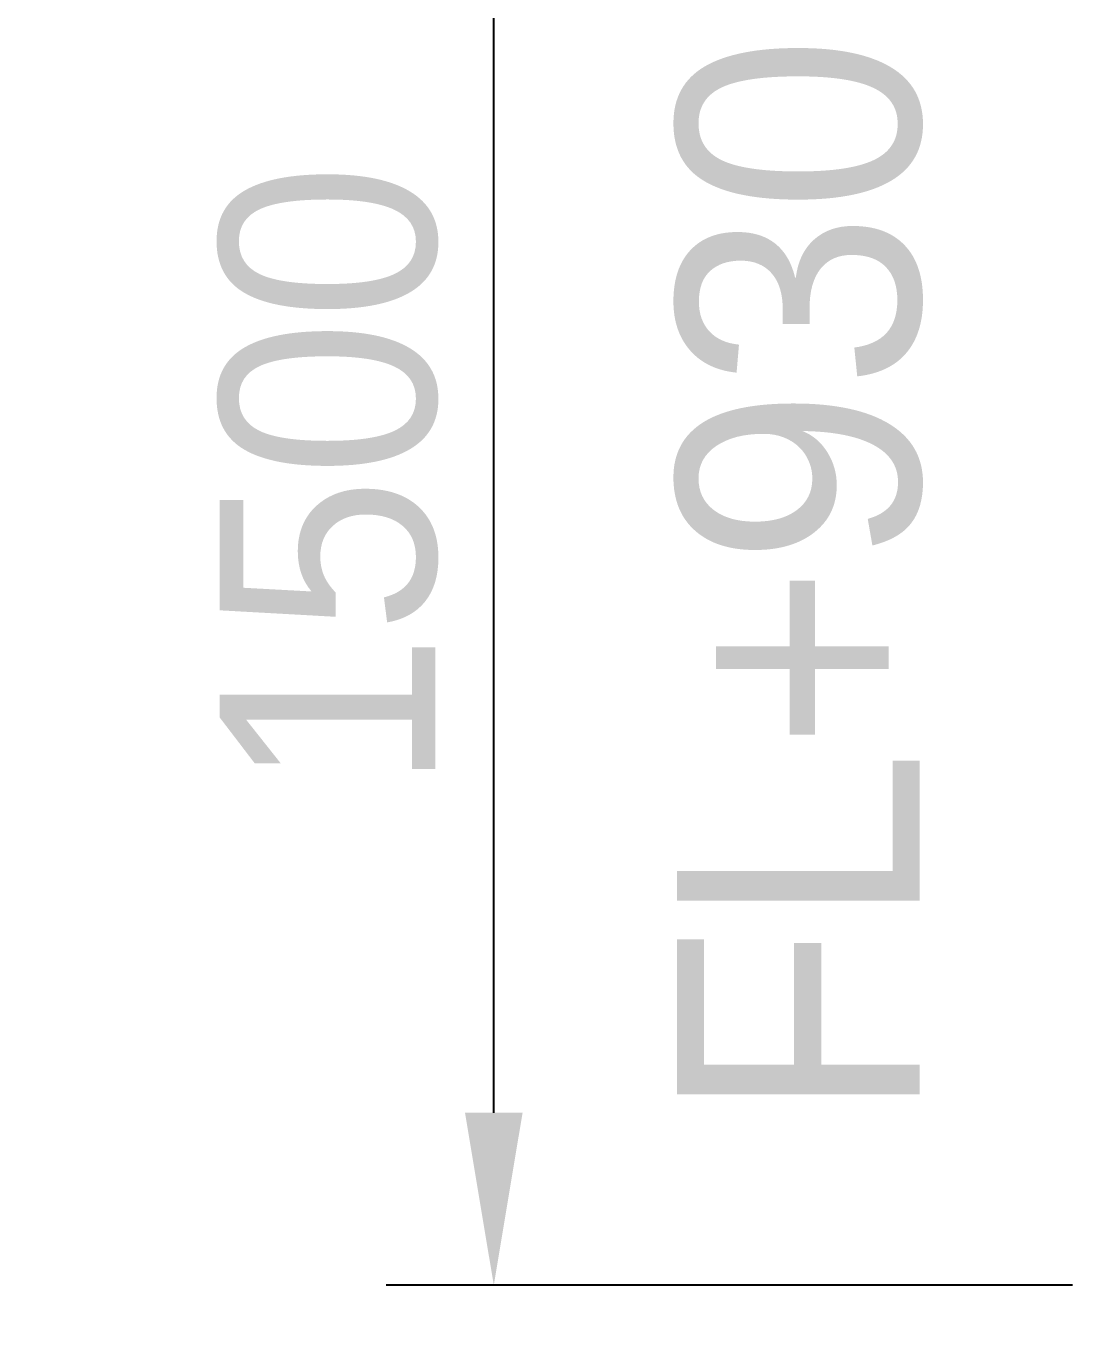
# Model space of a CAD drawing. Header units: inches. Extents: x 0 to 77285, y -118 to 40065.
# Drawn here: x 23491 to 24467, y 14950 to 16164 of the extents above; entities that cross this region are included whole.
import ezdxf

# ---------------------------------------------------------------- set-up
doc = ezdxf.new("R2010")
doc.units = ezdxf.units.IN
doc.header["$LTSCALE"] = 5
doc.header["$MEASUREMENT"] = 0
doc.styles.add('SCI', font='')
doc.styles.get('SCI').set_extended_font_data('Gulim')
doc.dimstyles.new('SCH', dxfattribs={"dimtxt": 2.5, "dimasz": 2, "dimexe": 1.25, "dimexo": 0.625, "dimtad": 1, "dimdec": 8, "dimtxsty": 'SCI', "dimcen": 2.5, "dimclrd": 4, "dimclre": 4, "dimclrt": 7, "dimadec": 8, "dimazin": 2, "dimtfac": 1, "dimtdec": 8, "dimtmove": 0, "dimatfit": 3, "dimfxl": 1, "dimarcsym": 0})

# ---------------------------------------------------------------- blocks, each defined once
blk = doc.blocks.new('*D387')
at = {"color": 4, "lineweight": -2, "transparency": 16777216}
for p, q in [((17864.6, 16443.1), (17864.6, 13376.2)), ((25274.6, 16443.6), (25274.6, 13376.2)), ((25114.6, 13476.2), (18024.6, 13476.2))]:
    blk.add_line(p, q, dxfattribs=at)
at = {"color": 4, "transparency": 16777216}
for points in [[(18024.6, 13502.9), (18024.6, 13449.5), (17864.6, 13476.2)], [(25114.6, 13502.9), (25114.6, 13449.5), (25274.6, 13476.2)]]:
    blk.add_solid(points, dxfattribs=at)
at = {"layer": 'Defpoints', "color": 0, "transparency": 16777216}
for p in [(17864.6, 16493.1), (25274.6, 16493.6), (17864.6, 13476.2)]:
    blk.add_point(p, dxfattribs=at)
at = {"color": 7, "transparency": 16777216, "insert": (21569.6, 13629), "char_height": 200, "attachment_point": 5, "style": 'SCI'}
blk.add_mtext('7410', dxfattribs=at)
blk = doc.blocks.new('*D391')
at = {"color": 4, "lineweight": -2, "transparency": 16777216}
for p, q in [((24468.8, 16495.6), (23825.2, 16495.6)), ((23925.2, 15155.6), (23925.2, 16335.6)), ((24462.1, 14995.6), (23825.2, 14995.6))]:
    blk.add_line(p, q, dxfattribs=at)
at = {"color": 4, "transparency": 16777216}
for points in [[(23898.5, 16335.6), (23951.9, 16335.6), (23925.2, 16495.6)], [(23898.5, 15155.6), (23951.9, 15155.6), (23925.2, 14995.6)]]:
    blk.add_solid(points, dxfattribs=at)
at = {"layer": 'Defpoints', "color": 0, "transparency": 16777216}
for p in [(23925.2, 16495.6), (24518.8, 16495.6), (24512.1, 14995.6)]:
    blk.add_point(p, dxfattribs=at)
at = {"color": 7, "transparency": 16777216, "insert": (23772.4, 15745.6), "char_height": 200, "attachment_point": 5, "rotation": 90, "style": 'SCI'}
blk.add_mtext('1500', dxfattribs=at)

msp = doc.modelspace()

# ---------------------------------------------------------------- texts
at = {"color": 2, "style": 'SCI'}
msp.add_text('FL+930', height=225, rotation=90, dxfattribs=at).set_placement((24320.19500679, 15148.61066063))

# ---------------------------------------------------------------- dimensions: what is measured, and where the dimension line sits
dim = msp.add_linear_dim(base=(17864.6497808981, 13476.1989639931), p1=(25274.6497808981, 16493.5504762947), p2=(17864.6497808981, 16493.0504762947), dimstyle='SCH', override={"dimscale": 80})
dim.commit()
dim.dimension.update_dxf_attribs({"geometry": '*D387', "text_midpoint": (21569.6497808981, 13628.9952356309)})
dim = msp.add_linear_dim(base=(23925.1934510426, 16495.5504762947), p1=(24512.1497808981, 14995.5504762947), p2=(24518.8292728224, 16495.5504762947), angle=90, dimstyle='SCH', override={"dimscale": 80})
dim.commit()
dim.dimension.update_dxf_attribs({"geometry": '*D391', "text_midpoint": (23772.3971794048, 15745.5504762947)})

doc.saveas('drawing.dxf')
